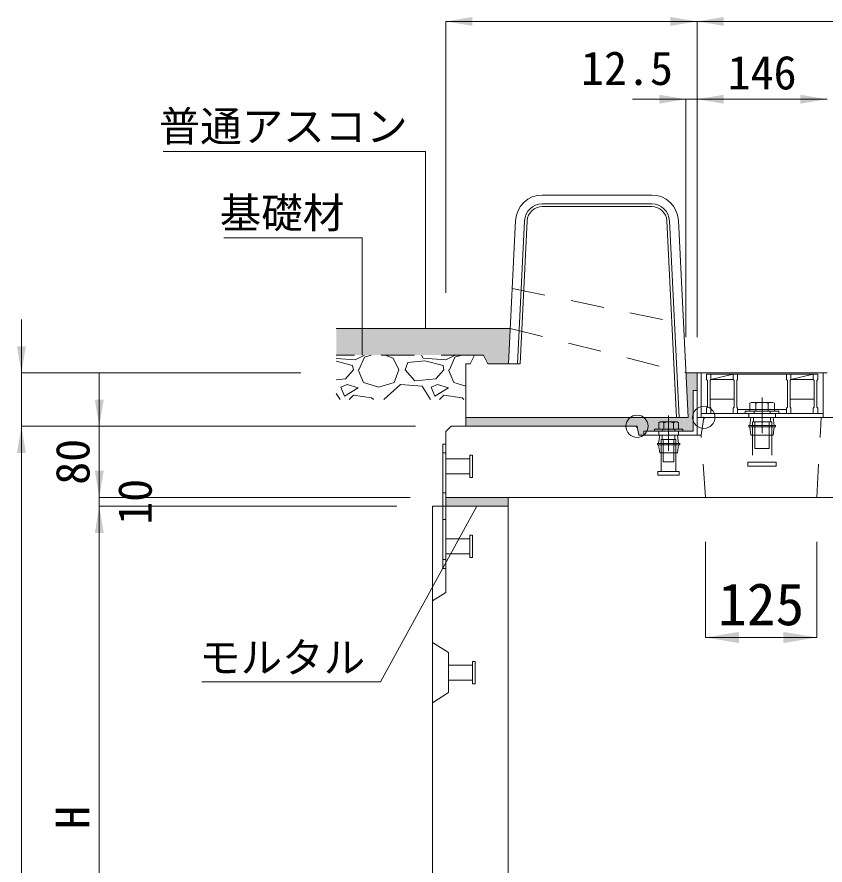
# Model space of a CAD drawing. Units: millimetres at full size. Extents: x 58559 to 106559, y -58351 to -47326.
# Drawn here: x 94754 to 95662, y -52963 to -52010 of the extents above; entities that cross this region are included whole.
import ezdxf
from ezdxf.enums import TextEntityAlignment as Align

# ---------------------------------------------------------------- set-up
doc = ezdxf.new("R2010")
doc.units = ezdxf.units.MM
doc.header["$LTSCALE"] = 50
doc.header["$PDMODE"] = 32
doc.header["$PDSIZE"] = 25
doc.linetypes.add('CHAIN', pattern=[18.5, 12, -1.5, 3.5, -1.5])
doc.linetypes.add('USER2', pattern=[1.35, 0.75, -0.6])
for name, color, linetype, lineweight in [('インサート', 92, 'USER2', 9), ('グレーチング', 7, 'Continuous', 9), ('ジョイント', 7, 'Continuous', 9), ('ハッチング_基礎', 150, 'Continuous', 9), ('モルタル', 7, 'Continuous', 13), ('作業エリア', 11, 'Continuous', 13), ('受枠', 3, 'Continuous', 9), ('寸法線', 7, 'Continuous', 13), ('引出線', 4, 'Continuous', 13), ('本体', 2, 'Continuous', 13), ('目地', 132, 'Continuous', 5), ('舗装・基礎', 3, 'Continuous', 13)]:
    doc.layers.add(name, color=color, linetype=linetype, lineweight=lineweight)
doc.layers.add('ハッチング_モルタル', color=30, linetype='Continuous')
doc.layers.add('ハッチング_舗装', color=7, linetype='Continuous')
doc.styles.add('ＭＳ ゴシック', font='')
doc.styles.get('ＭＳ ゴシック').set_extended_font_data('MS Gothic')

# ---------------------------------------------------------------- blocks, each defined once
blk = doc.blocks.new('filled_arrow')
at = {"color": 0, "linetype": 'Continuous', "lineweight": -2}
blk.add_solid([(7.5, 1.25), (0, 0), (7.5, -1.25)], dxfattribs=at)

msp = doc.modelspace()

# ---------------------------------------------------------------- hatches: boundary and pattern name
at = {"layer": 'ハッチング_モルタル'}
for points in [[(95513.84, -52475.57), (95513.84, -52430.07), (95518.34, -52430.07), (95518.34, -52410.07), (95505.84, -52410.07), (95508.34, -52460.07), (95258.34, -52460.07), (95258.34, -52470.07), (95303.84, -52470.07), (95448.38, -52470.07, -0.35751), (95451.32, -52472.48), (95452.84, -52480.07), (95458.34, -52480.07), (95458.34, -52475.57)], [(95305.84, -52560.07), (95305.84, -52550.07), (95235.84, -52550.07), (95235.84, -52560.07)]]:
    msp.add_hatch(color=256, dxfattribs=at).paths.add_polyline_path(points)
at = {"layer": 'ハッチング_舗装'}
msp.add_hatch(color=256, dxfattribs=at).paths.add_polyline_path([(95112.84, -52360.07), (95112.84, -52390.07), (95268.34, -52390.07), (95278.34, -52390.07), (95283.34, -52400.07), (95306.34, -52400.07), (95308.34, -52360.07)])

# ---------------------------------------------------------------- linework, layer by layer
at = {"layer": 'インサート', "linetype": 'Continuous', "lineweight": 13}
for p, q in [((95579.35, -52443.27), (95577.49, -52444.11)), ((95577.49, -52444.11), (95577.49, -52453.27)), ((95603.33, -52443.27), (95579.35, -52443.27)), ((95603.33, -52443.27), (95605.19, -52444.11)), ((95605.19, -52444.11), (95605.19, -52453.27)), ((95605.19, -52453.27), (95577.49, -52453.27)), ((95476.86, -52465.27), (95475.39, -52466.11)), ((95475.39, -52466.11), (95475.39, -52473.27)), ((95476.86, -52465.27), (95495.82, -52465.27)), ((95495.82, -52465.27), (95497.29, -52466.11)), ((95497.29, -52466.11), (95497.29, -52473.27)), ((95475.39, -52473.27), (95497.29, -52473.27))]:
    msp.add_line(p, q, dxfattribs=at)
at = {"layer": 'インサート', "linetype": 'Continuous', "lineweight": 5}
for p, q in [((95584.41, -52444.11), (95584.41, -52453.27)), ((95598.26, -52444.11), (95598.26, -52453.27)), ((95480.86, -52466.11), (95480.86, -52473.27)), ((95491.81, -52466.11), (95491.81, -52473.27))]:
    msp.add_line(p, q, dxfattribs=at)
at = {"layer": 'インサート', "linetype": 'Continuous'}
for p, q in [((95610.34, -52453.27), (95572.34, -52453.27)), ((95572.34, -52453.27), (95572.34, -52455.57)), ((95610.34, -52455.57), (95572.34, -52455.57)), ((95610.34, -52453.27), (95610.34, -52455.57)), ((95470.34, -52473.27), (95502.34, -52473.27)), ((95470.34, -52473.27), (95470.34, -52475.57)), ((95470.34, -52475.57), (95502.34, -52475.57)), ((95502.34, -52473.27), (95502.34, -52475.57))]:
    msp.add_line(p, q, dxfattribs=at)
at = {"layer": 'インサート'}
for p, q in [((95582.34, -52453.27), (95582.34, -52455.57)), ((95600.34, -52453.27), (95600.34, -52455.57)), ((95577.59, -52469.32), (95578.84, -52460.07)), ((95578.84, -52460.07), (95603.84, -52460.07)), ((95580.44, -52465.07), (95602.24, -52465.07)), ((95580.44, -52465.07), (95580.44, -52510.57)), ((95581.89, -52460.07), (95581.89, -52465.07)), ((95583.34, -52465.07), (95583.34, -52495.07)), ((95599.34, -52465.07), (95599.34, -52495.07)), ((95600.79, -52460.07), (95600.79, -52465.07)), ((95602.24, -52465.07), (95602.24, -52510.57)), ((95605.09, -52469.32), (95603.84, -52460.07)), ((95479.34, -52473.27), (95479.34, -52475.57)), ((95493.34, -52473.27), (95493.34, -52475.57)), ((95576.34, -52469.32), (95606.34, -52469.32)), ((95576.34, -52469.32), (95576.34, -52470.82)), ((95576.34, -52470.82), (95606.34, -52470.82)), ((95577.59, -52470.82), (95578.84, -52480.07)), ((95605.09, -52470.82), (95603.84, -52480.07)), ((95606.34, -52469.32), (95606.34, -52470.82)), ((95475.09, -52489.32), (95476.34, -52480.07)), ((95476.34, -52480.07), (95496.34, -52480.07)), ((95478.09, -52485.07), (95494.59, -52485.07)), ((95478.09, -52485.07), (95478.09, -52521.07)), ((95479.21, -52480.07), (95479.21, -52485.07)), ((95480.34, -52485.07), (95480.34, -52510.07)), ((95492.34, -52485.07), (95492.34, -52510.07)), ((95493.46, -52480.07), (95493.46, -52485.07)), ((95494.59, -52485.07), (95494.59, -52521.07)), ((95497.59, -52489.32), (95496.34, -52480.07)), ((95578.84, -52480.07), (95603.84, -52480.07)), ((95473.84, -52489.32), (95498.84, -52489.32)), ((95473.84, -52489.32), (95473.84, -52490.82)), ((95473.84, -52490.82), (95498.84, -52490.82)), ((95475.09, -52490.82), (95476.34, -52500.07)), ((95497.59, -52490.82), (95496.34, -52500.07)), ((95498.84, -52489.32), (95498.84, -52490.82)), ((95583.34, -52495.07), (95599.34, -52495.07)), ((95265.84, -52502.57), (95262.84, -52502.57)), ((95262.84, -52502.57), (95262.84, -52527.57)), ((95265.84, -52527.57), (95265.84, -52502.57)), ((95476.34, -52500.07), (95496.34, -52500.07)), ((95235.84, -52506.57), (95262.84, -52506.57)), ((95235.84, -52506.57), (95235.84, -52523.57)), ((95480.34, -52510.07), (95492.34, -52510.07)), ((95575.34, -52515.07), (95575.34, -52510.57)), ((95607.34, -52510.57), (95575.34, -52510.57)), ((95607.34, -52510.57), (95607.34, -52515.07)), ((95235.84, -52523.57), (95262.84, -52523.57)), ((95474.34, -52525.07), (95474.34, -52521.07)), ((95498.34, -52521.07), (95474.34, -52521.07)), ((95498.34, -52521.07), (95498.34, -52525.07)), ((95607.34, -52515.07), (95575.34, -52515.07)), ((95262.84, -52527.57), (95265.84, -52527.57)), ((95498.34, -52525.07), (95474.34, -52525.07)), ((95235.84, -52596.57), (95262.84, -52596.57)), ((95235.84, -52596.57), (95235.84, -52613.57)), ((95265.84, -52592.57), (95262.84, -52592.57)), ((95262.84, -52592.57), (95262.84, -52617.57)), ((95265.84, -52617.57), (95265.84, -52592.57)), ((95235.84, -52613.57), (95262.84, -52613.57)), ((95262.84, -52617.57), (95265.84, -52617.57)), ((95238.84, -52738.57), (95265.84, -52738.57)), ((95238.84, -52738.57), (95238.84, -52755.57)), ((95268.84, -52734.57), (95265.84, -52734.57)), ((95265.84, -52734.57), (95265.84, -52759.57)), ((95268.84, -52759.57), (95268.84, -52734.57)), ((95238.84, -52755.57), (95265.84, -52755.57)), ((95265.84, -52759.57), (95268.84, -52759.57))]:
    msp.add_line(p, q, dxfattribs=at)
at = {"layer": 'インサート', "linetype": 'Continuous', "lineweight": 5}
for centre, radius, start, end in [((95580.95, -52450.77), 7.5, 62.50883, 117.49117), ((95591.34, -52472), 28.73, 76.05376, 103.94624), ((95601.73, -52450.77), 7.5, 62.50883, 117.49117), ((95478.13, -52470.12), 4.85, 55.61575, 124.38425), ((95486.34, -52483.39), 18.12, 72.41205, 107.58795), ((95494.55, -52470.12), 4.85, 55.61575, 124.38425)]:
    msp.add_arc(centre, radius, start, end, dxfattribs=at)
at = {"layer": 'グレーチング'}
for p, q in [((95528.84, -52411.57), (95528.84, -52417.57)), ((95528.84, -52411.57), (95653.84, -52411.57)), ((95528.84, -52417.57), (95529.84, -52418.57)), ((95529.84, -52418.57), (95529.84, -52448.57)), ((95533.84, -52417.57), (95532.84, -52418.57)), ((95532.84, -52418.57), (95532.84, -52448.57)), ((95533.84, -52411.57), (95533.84, -52417.57)), ((95533.84, -52417.57), (95558.84, -52411.57)), ((95533.84, -52417.57), (95558.84, -52417.57)), ((95558.84, -52411.57), (95558.84, -52417.57)), ((95558.84, -52417.57), (95559.84, -52418.57)), ((95559.84, -52418.57), (95559.84, -52448.57)), ((95563.84, -52417.57), (95562.84, -52418.57)), ((95562.84, -52418.57), (95562.84, -52448.57)), ((95563.84, -52411.57), (95563.84, -52417.57)), ((95618.84, -52411.57), (95618.84, -52417.57)), ((95618.84, -52417.57), (95619.84, -52418.57)), ((95619.84, -52418.57), (95619.84, -52448.57)), ((95623.84, -52417.57), (95622.84, -52418.57)), ((95622.84, -52418.57), (95622.84, -52448.57)), ((95623.84, -52417.57), (95648.84, -52411.57)), ((95623.84, -52411.57), (95623.84, -52417.57)), ((95623.84, -52417.57), (95648.84, -52417.57)), ((95648.84, -52411.57), (95648.84, -52417.57)), ((95648.84, -52417.57), (95649.84, -52418.57)), ((95649.84, -52418.57), (95649.84, -52448.57)), ((95653.84, -52417.57), (95652.84, -52418.57)), ((95652.84, -52418.57), (95652.84, -52448.57)), ((95653.84, -52411.57), (95653.84, -52417.57)), ((95559.84, -52439.57), (95532.84, -52439.57)), ((95649.84, -52439.57), (95622.84, -52439.57)), ((95528.84, -52449.57), (95529.84, -52448.57)), ((95528.84, -52455.57), (95528.84, -52449.57)), ((95528.84, -52455.57), (95533.84, -52455.57)), ((95533.84, -52449.57), (95532.84, -52448.57)), ((95533.84, -52455.57), (95533.84, -52449.57)), ((95558.84, -52449.57), (95559.84, -52448.57)), ((95558.84, -52455.57), (95558.84, -52449.57)), ((95558.84, -52455.57), (95563.84, -52455.57)), ((95563.84, -52449.57), (95562.84, -52448.57)), ((95563.84, -52455.57), (95563.84, -52449.57)), ((95618.84, -52451.07), (95563.84, -52451.07)), ((95618.84, -52449.57), (95619.84, -52448.57)), ((95618.84, -52455.57), (95618.84, -52449.57)), ((95618.84, -52455.57), (95623.84, -52455.57)), ((95623.84, -52449.57), (95622.84, -52448.57)), ((95623.84, -52455.57), (95623.84, -52449.57)), ((95648.84, -52449.57), (95649.84, -52448.57)), ((95648.84, -52455.57), (95648.84, -52449.57)), ((95648.84, -52455.57), (95653.84, -52455.57)), ((95653.84, -52449.57), (95652.84, -52448.57)), ((95653.84, -52455.57), (95653.84, -52449.57))]:
    msp.add_line(p, q, dxfattribs=at)
at = {"layer": 'ジョイント', "lineweight": 5}
for p, q in [((95232.64, -52490.07), (95235.84, -52490.07)), ((95232.64, -52490.07), (95232.64, -52630.07)), ((95235.84, -52490.07), (95235.84, -52630.07)), ((95232.64, -52630.07), (95235.84, -52630.07))]:
    msp.add_line(p, q, dxfattribs=at)
at = {"layer": 'ジョイント', "linetype": 'USER2', "lineweight": 5}
for p, q in [((95232.64, -52500.07), (95235.84, -52500.07)), ((95232.64, -52545.07), (95235.84, -52545.07)), ((95232.64, -52575.07), (95235.84, -52575.07)), ((95232.64, -52620.07), (95235.84, -52620.07))]:
    msp.add_line(p, q, dxfattribs=at)
at = {"layer": 'ハッチング_基礎'}
for p, q in [((95144.68, -52390.07), (95134.25, -52395.53)), ((95144.41, -52392.48), (95152.13, -52390.07)), ((95167.77, -52390.07), (95176.92, -52393.5)), ((95210.45, -52393.5), (95208.45, -52390.07)), ((95246.28, -52390.07), (95235.85, -52395.53)), ((95246.01, -52392.48), (95253.73, -52390.07)), ((95134.25, -52395.53), (95112.84, -52393.82)), ((95131.2, -52401.63), (95112.84, -52397.04)), ((95138.31, -52406.71), (95144.41, -52392.48)), ((95176.92, -52393.5), (95183.02, -52406.71)), ((95190.13, -52406.71), (95193.18, -52398.58)), ((95212.48, -52396.55), (95193.18, -52398.58)), ((95235.85, -52395.53), (95210.45, -52393.5)), ((95232.8, -52401.63), (95212.48, -52396.55)), ((95239.91, -52406.71), (95246.01, -52392.48)), ((95132.22, -52406.71), (95123.07, -52416.87)), ((95132.22, -52406.71), (95131.2, -52401.63)), ((95137.3, -52406.71), (95143.39, -52420.93)), ((95177.94, -52420.93), (95183.02, -52406.71)), ((95201.3, -52418.9), (95190.13, -52406.71)), ((95233.82, -52406.71), (95224.67, -52416.87)), ((95233.82, -52406.71), (95232.8, -52401.63)), ((95238.9, -52406.71), (95244.99, -52420.93)), ((95123.07, -52416.87), (95112.84, -52417.76)), ((95224.67, -52416.87), (95201.3, -52418.9)), ((95125.1, -52422.96), (95117.99, -52426.01)), ((95117.99, -52426.01), (95122.06, -52436.17)), ((95122.06, -52436.17), (95137.3, -52427.03)), ((95137.3, -52427.03), (95125.1, -52422.96)), ((95143.39, -52420.93), (95160.66, -52426.01)), ((95160.66, -52426.01), (95177.94, -52420.93)), ((95185.05, -52422.96), (95166.31, -52440.07)), ((95209.43, -52424.99), (95185.05, -52422.96)), ((95218.64, -52440.07), (95209.43, -52424.99)), ((95226.7, -52422.96), (95219.59, -52426.01)), ((95219.59, -52426.01), (95223.66, -52436.17)), ((95223.66, -52436.17), (95238.9, -52427.03)), ((95238.9, -52427.03), (95226.7, -52422.96)), ((95244.99, -52420.93), (95258.34, -52424.86)), ((95117.04, -52440.07), (95112.84, -52433.19)), ((95132.22, -52435.15), (95127.3, -52440.07)), ((95152.54, -52438.2), (95132.22, -52435.15)), ((95233.82, -52435.15), (95228.9, -52440.07)), ((95254.14, -52438.2), (95233.82, -52435.15)), ((95154.67, -52440.07), (95152.54, -52438.2)), ((95256.27, -52440.07), (95254.14, -52438.2))]:
    msp.add_line(p, q, dxfattribs=at)
at = {"layer": 'モルタル'}
msp.add_lwpolyline([(95305.84, -52550.07), (95235.84, -52550.07), (95235.84, -52560.07), (95305.84, -52560.07)], close=True, dxfattribs=at)
at = {"layer": '作業エリア'}
for p, q in [((95525.84, -52460.07), (95525.46, -52462.62)), ((95528.42, -52460.07), (95525.84, -52460.07)), ((95448.38, -52470.07), (95450.84, -52470.07)), ((95450.84, -52470.07), (95451.32, -52472.48))]:
    msp.add_line(p, q, dxfattribs=at)
for p in [(95525.84, -52460.07), (95450.84, -52470.07)]:
    msp.add_point(p, dxfattribs=at)
at = {"layer": '受枠'}
for p, q in [((95518.34, -52410.07), (95664.34, -52410.07)), ((95518.34, -52410.07), (95518.34, -52480.07)), ((95522.84, -52410.07), (95522.84, -52460.07)), ((95659.84, -52410.07), (95659.84, -52460.07)), ((95513.84, -52475.57), (95513.84, -52430.07)), ((95513.84, -52430.07), (95518.34, -52430.07)), ((95522.84, -52455.57), (95659.84, -52455.57)), ((95518.34, -52460.07), (95724.34, -52460.07)), ((95458.34, -52480.07), (95458.34, -52475.57)), ((95458.34, -52475.57), (95513.84, -52475.57)), ((95518.34, -52480.07), (95458.34, -52480.07))]:
    msp.add_line(p, q, dxfattribs=at)
at = {"layer": '受枠', "linetype": 'CHAIN'}
for p, q in [((95591.34, -52437.82), (95591.34, -52477.82)), ((95486.34, -52457.82), (95486.34, -52497.82))]:
    msp.add_line(p, q, dxfattribs=at)
at = {"layer": '受枠', "linetype": 'USER2'}
for p, q in [((95576.34, -52455.57), (95576.34, -52460.07)), ((95606.34, -52455.57), (95606.34, -52460.07)), ((95475.34, -52475.57), (95475.34, -52480.07)), ((95497.34, -52475.57), (95497.34, -52480.07))]:
    msp.add_line(p, q, dxfattribs=at)
at = {"layer": '寸法線'}
for p, q in [((95235.84, -52014.88), (95518.34, -52014.88)), ((95235.84, -52320.07), (95235.84, -52014.88)), ((95518.34, -52370.07), (95518.34, -52014.88)), ((95518.34, -52014.88), (95775.84, -52014.88)), ((95518.34, -52370.07), (95518.34, -52014.88)), ((95445.84, -52102.38), (95578.34, -52102.38)), ((95505.84, -52370.07), (95505.84, -52102.38)), ((95518.34, -52102.38), (95664.34, -52102.38)), ((95518.34, -52370.07), (95518.34, -52102.38)), ((95518.34, -52370.07), (95518.34, -52102.38)), ((94759.01, -52530.07), (94759.01, -52350.07)), ((95072.84, -52410.07), (94759.01, -52410.07)), ((94846.51, -52550.07), (94846.51, -52410.07)), ((95201.84, -52470.07), (94759.01, -52470.07)), ((94759.01, -54010.07), (94759.01, -52470.07)), ((95201.84, -52470.07), (94759.01, -52470.07)), ((95201.84, -52470.07), (94846.51, -52470.07)), ((94846.51, -52620.07), (94846.51, -52490.07)), ((95195.84, -52550.07), (94846.51, -52550.07)), ((95195.84, -52550.07), (94846.51, -52550.07)), ((94846.51, -53260.07), (94846.51, -52560.07)), ((95180.84, -52560.07), (94846.51, -52560.07)), ((95180.84, -52560.07), (94846.51, -52560.07)), ((95527.84, -52600.07), (95527.84, -52707.59)), ((95652.84, -52600.07), (95652.84, -52707.59)), ((95652.84, -52707.59), (95527.84, -52707.59))]:
    msp.add_line(p, q, dxfattribs=at)
at = {"layer": '引出線'}
for points in [[(95213.05, -52360.07), (95213.05, -52160.99), (94918.21, -52160.99)], [(95141.77, -52390.07), (95141.77, -52258.31), (94986.54, -52258.31)], [(95270.84, -52560.07), (95162.35, -52757.48), (94961.62, -52757.48)]]:
    msp.add_lwpolyline(points, dxfattribs=at)
at = {"layer": '本体'}
for p, q in [((95344.38, -52210.07), (95467.3, -52210.07)), ((95314.41, -52238.57), (95306.34, -52400.07)), ((95497.26, -52238.57), (95508.34, -52460.07)), ((95268.34, -52390.07), (95263.34, -52400.07)), ((95268.34, -52390.07), (95278.34, -52390.07)), ((95278.34, -52390.07), (95283.34, -52400.07)), ((95258.34, -52400.07), (95263.34, -52400.07)), ((95258.34, -52400.07), (95258.34, -52460.07)), ((95283.34, -52400.07), (95306.34, -52400.07)), ((95258.34, -52460.07), (95508.34, -52460.07)), ((95525.46, -52462.62), (95522.84, -52480.07)), ((95528.42, -52460.07), (95769.84, -52460.07)), ((95235.84, -52476.07), (95241.84, -52470.07)), ((95235.84, -52476.07), (95235.84, -52550.07)), ((95241.84, -52470.07), (95448.38, -52470.07)), ((95451.32, -52472.48), (95452.84, -52480.07)), ((95452.84, -52480.07), (95522.84, -52480.07)), ((95235.84, -52550.07), (95775.84, -52550.07)), ((95220.84, -52560.07), (95220.84, -54010.07)), ((95220.84, -52560.07), (95305.84, -52560.07)), ((95305.84, -52560.07), (95305.84, -53166.03))]:
    msp.add_line(p, q, dxfattribs=at)
at = {"layer": '本体', "linetype": 'USER2', "lineweight": 15}
for p, q in [((95310.59, -52315.07), (95503.09, -52355.07)), ((95308.34, -52360.07), (95505.84, -52410.07)), ((95652.84, -52550.07), (95657.84, -52460.07)), ((95527.84, -52550.07), (95522.84, -52480.07))]:
    msp.add_line(p, q, dxfattribs=at)
at = {"layer": '本体', "linetype": 'USER2'}
for p, q in [((95235.84, -52560.07), (95235.84, -52657.07)), ((95235.84, -52657.07), (95220.84, -52666.57))]:
    msp.add_line(p, q, dxfattribs=at)
at = {"layer": '本体', "lineweight": 9}
for p, q in [((95220.84, -52713.07), (95238.84, -52724.57)), ((95238.84, -52724.57), (95238.84, -52769.57)), ((95238.84, -52769.57), (95220.84, -52781.07))]:
    msp.add_line(p, q, dxfattribs=at)
at = {"layer": '本体'}
for centre, radius, start, end in [((95344.38, -52240.07), 30, 90, 177.13759), ((95467.3, -52240.07), 30, 2.86241, 90), ((95528.42, -52463.07), 3, 90, 171.46923), ((95448.38, -52473.07), 3, 11.30993, 90)]:
    msp.add_arc(centre, radius, start, end, dxfattribs=at)
at = {"layer": '目地'}
for p, q in [((95344.38, -52220.07), (95467.3, -52220.07)), ((95344.38, -52223.07), (95467.3, -52223.07)), ((95324.4, -52239.07), (95316.35, -52400.07)), ((95327.4, -52239.22), (95319.36, -52400.07)), ((95484.28, -52239.22), (95495.32, -52460.07)), ((95487.28, -52239.07), (95498.33, -52460.07)), ((95306.34, -52400.07), (95319.36, -52400.07))]:
    msp.add_line(p, q, dxfattribs=at)
for centre, radius, start, end in [((95344.38, -52240.07), 20, 90, 177.13759), ((95344.38, -52240.07), 17, 90, 177.13759), ((95467.3, -52240.07), 20, 2.86241, 90), ((95467.3, -52240.07), 17, 2.86241, 90)]:
    msp.add_arc(centre, radius, start, end, dxfattribs=at)
at = {"layer": '舗装・基礎'}
for p, q in [((95308.34, -52360.07), (95112.84, -52360.07)), ((95518.34, -52410.07), (95505.84, -52410.07)), ((95258.34, -52460.07), (95258.34, -52470.07)), ((95306.84, -52470.07), (95258.34, -52470.07))]:
    msp.add_line(p, q, dxfattribs=at)
at = {"layer": '舗装・基礎', "linetype": 'USER2'}
msp.add_line((95268.34, -52390.07), (95112.84, -52390.07), dxfattribs=at)

# ---------------------------------------------------------------- block references
at = {"layer": '寸法線'}
for p, xscale, yscale in [((95235.84, -52014.88), 4, 4), ((95518.34, -52014.88), 4, 4), ((95518.34, -52102.38), 4, 4), ((95518.34, -52102.38), 4, 4), ((95527.84, -52707.59), 5, 5)]:
    msp.add_blockref('filled_arrow', p, dxfattribs=dict(at, xscale=xscale, yscale=yscale))
for p, xscale, yscale, rotation in [((95518.34, -52014.88), 4, 4, 180), ((95505.84, -52102.38), 4, 4, 180), ((95664.34, -52102.38), 4, 4, 180), ((94759.01, -52410.07), 4, 4, 90), ((94846.51, -52470.07), 4, 4, 90), ((94759.01, -52470.07), 4, 4, 270), ((94759.01, -52470.07), 4, 4, 270), ((94846.51, -52550.07), 4, 4, 90), ((94846.51, -52550.07), 4, 4, 90), ((94846.51, -52560.07), 4, 4, 270), ((94846.51, -52560.07), 4, 4, 270), ((95652.84, -52707.59), 5, 5, 180)]:
    msp.add_blockref('filled_arrow', p, dxfattribs=dict(at, xscale=xscale, yscale=yscale, rotation=rotation))
at = {"layer": '引出線', "xscale": 0.16, "yscale": 0.16}
for p, rotation in [((95213.05, -52360.07), 90), ((95141.77, -52390.07), 90), ((95270.84, -52560.07), 241.2)]:
    msp.add_blockref('filled_arrow', p, dxfattribs=dict(at, rotation=rotation))

# ---------------------------------------------------------------- texts
at = {"layer": '寸法線', "style": 'ＭＳ ゴシック'}
for s, height, p in [('12.5', 37.98, (95439.57, -52067.38)), ('146', 37.98, (95591.34, -52072.38)), ('125', 47.47, (95590.34, -52670.09))]:
    msp.add_text(s, height=height, dxfattribs=at).set_placement(p, align=Align.MIDDLE_CENTER)
for s, p in [('80', (94816.51, -52510.07)), ('10', (94886.51, -52555.07)), ('H', (94816.51, -52910.07))]:
    msp.add_text(s, height=37.98, rotation=90, dxfattribs=at).set_placement(p, align=Align.MIDDLE_CENTER)
at = {"layer": '引出線', "style": 'ＭＳ ゴシック'}
for s, p in [('普通アスコン', (95193.05, -52115.78)), ('基礎材', (95121.77, -52213.1))]:
    msp.add_text(s, height=34.18, dxfattribs=at).set_placement(p, align=Align.TOP_RIGHT)
msp.add_text('モルタル', height=34.18, dxfattribs=at).set_placement((95051.98, -52713), align=Align.TOP_CENTER)

doc.saveas('drawing.dxf')
